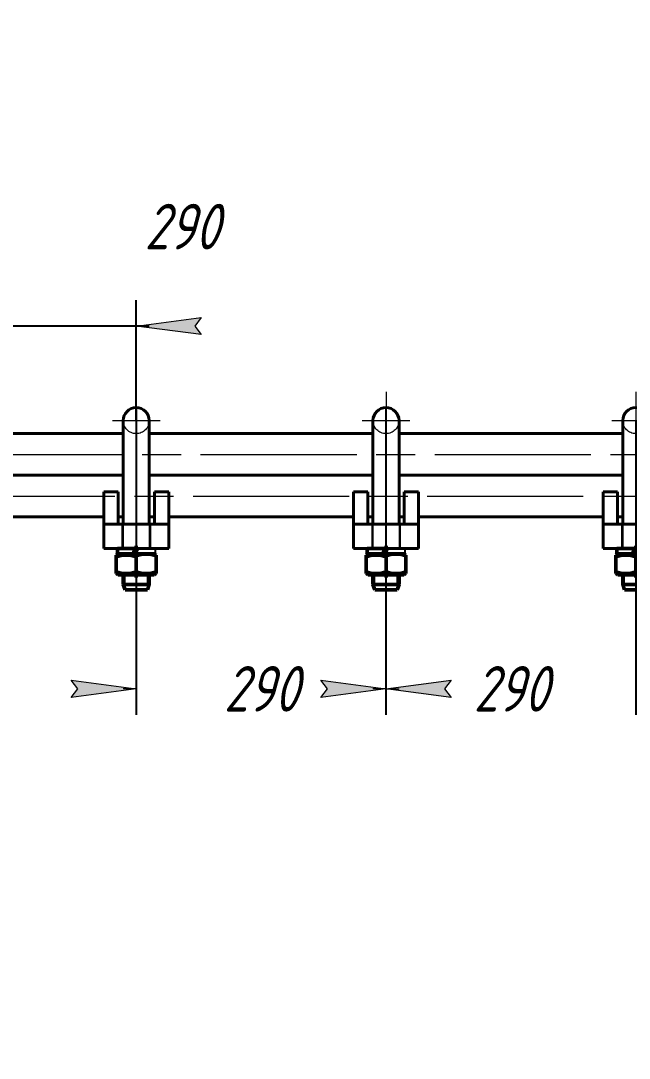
# Model space of a CAD drawing. Header units: millimetres. Extents: x 0 to 841, y 0 to 594.
# Drawn here: x 447.6 to 494.3, y 468.1 to 547.9 of the extents above; entities that cross this region are included whole.
import ezdxf

# ---------------------------------------------------------------- set-up
doc = ezdxf.new("R2010")
doc.units = ezdxf.units.MM
for name, pattern in [('K5LT32794', [7.5, 6, -1.5]), ('K5LT32795', [0]), ('K5LT32796', [18, 12, -1.5, 3, -1.5]), ('K5LT32797', [0]), ('K5LT32798', [0]), ('K5LT32799', [0]), ('K5LT32800', [0]), ('K5LT32801', [9, 6, -0.75, 1.5, -0.75]), ('K5LT32802', [0]), ('K5LT_THIN', [0])]:
    doc.linetypes.add(name, pattern=pattern)
doc.layers.add('Системный слой', color=7, linetype='Continuous')
doc.styles.add('KDIMTEXTSTYLE', font='GOST_AU.SHX', dxfattribs={"width": 0.96, "oblique": 15, "height": 5})
doc.dimstyles.new('KDIMSTYLE (0.07)', dxfattribs={"dimtxt": 5, "dimasz": 1, "dimexe": 2, "dimexo": 0.0625, "dimgap": 1, "dimtad": 1, "dimlfac": 15, "dimtxsty": 'KDIMTEXTSTYLE', "dimsah": 1, "dimcen": 0.09, "dimdle": 1, "dimadec": 0, "dimazin": 0, "dimtfac": 0.667, "dimtmove": 0, "dimatfit": 3, "dimfxl": 1, "dimtvp": 1, "dimtolj": 1, "dimtzin": 0, "dimarcsym": 0})

# ---------------------------------------------------------------- blocks, each defined once
blk = doc.blocks.new('KDIMARROW_01')
at = {"layer": 'Системный слой'}
blk.add_hatch(color=0, dxfattribs=at).paths.add_polyline_path([(0, 0), (-5, 0.658), (-4.5, 0), (-5, -0.658)])
at = {"layer": 'Системный слой', "color": 0, "linetype": 'K5LT_THIN', "lineweight": 18}
for p, q in [((-4.5, 0), (-5, 0.658)), ((-5, 0.658), (0, 0)), ((0, 0), (-5, -0.658)), ((-5, -0.658), (-4.5, 0)), ((0, 0), (-1, 0))]:
    blk.add_line(p, q, dxfattribs=at)
blk = doc.blocks.new('U968')
at = {"layer": 'Системный слой', "color": 7, "linetype": 'K5LT32798', "lineweight": 50}
for p, q in [((454.99, 506.885), (454.99, 507.318)), ((456.353, 507.318), (454.99, 507.318)), ((456.353, 507.318), (456.195, 506.885)), ((456.526, 507.318), (456.368, 506.885)), ((457.89, 506.885), (457.82, 506.885))]:
    blk.add_line(p, q, dxfattribs=at)
at = {"layer": 'Системный слой', "color": 144, "linetype": 'K5LT32801', "lineweight": 50, "true_color": 0x0080a8}
blk.add_line((456.44, 506.685), (456.44, 507.518), dxfattribs=at)
at = {"layer": 'Системный слой', "color": 7, "linetype": 'K5LT32800', "lineweight": 0}
for p, q in [((457.89, 507.318), (456.526, 507.318)), ((455.06, 506.885), (454.99, 506.885))]:
    blk.add_line(p, q, dxfattribs=at)
at = {"layer": 'Системный слой', "color": 7, "linetype": 'K5LT32802', "lineweight": 25}
blk.add_line((457.89, 507.318), (457.89, 506.885), dxfattribs=at)
at = {"layer": 'Системный слой', "color": 253, "linetype": 'K5LT32799', "lineweight": 50, "true_color": 0xadadad}
for p, q in [((456.195, 506.885), (455.06, 506.885)), ((457.82, 506.885), (456.368, 506.885))]:
    blk.add_line(p, q, dxfattribs=at)
blk = doc.blocks.new('U969')
at = {"layer": 'Системный слой', "color": 144, "linetype": 'K5LT32801', "lineweight": 50, "true_color": 0x0080a8}
blk.add_line((456.44, 507.085), (456.44, 505.085), dxfattribs=at)
at = {"layer": 'Системный слой', "color": 7, "linetype": 'K5LT32798', "lineweight": 50}
for p, q in [((455.06, 506.885), (454.906, 506.797)), ((454.906, 506.797), (454.906, 505.374)), ((455.06, 506.885), (457.82, 506.885)), ((456.44, 506.659), (456.44, 505.511)), ((457.82, 506.885), (457.973, 506.797)), ((457.973, 506.797), (457.973, 505.374)), ((454.906, 505.374), (455.06, 505.285)), ((457.82, 505.285), (455.06, 505.285)), ((457.973, 505.374), (457.82, 505.285))]:
    blk.add_line(p, q, dxfattribs=at)
for centre, start, end in [((455.673, 504.586), 69.70545, 110.29455), ((455.673, 507.584), 249.70545, 290.29455), ((457.206, 507.584), 249.70545, 290.29455)]:
    blk.add_arc(centre, 2.21, start, end, dxfattribs=at)
at = {"layer": 'Системный слой', "color": 7, "linetype": 'K5LT32802', "lineweight": 25}
blk.add_arc((457.206, 504.586), 2.21, 69.70545, 110.29455, dxfattribs=at)
blk = doc.blocks.new('U970')
at = {"layer": 'Системный слой', "color": 7, "linetype": 'K5LT32798', "lineweight": 50}
for p, q in [((456.34, 506.785), (456.54, 506.985)), ((456.34, 506.985), (456.54, 506.785))]:
    blk.add_line(p, q, dxfattribs=at)
for radius in [0.1, 0.05]:
    blk.add_circle((456.44, 506.885), radius, dxfattribs=at)
blk = doc.blocks.new('U967')
at = {"layer": 'Системный слой', "color": 144, "linetype": 'K5LT32796', "lineweight": 20, "true_color": 0x007ca5}
for p, q in [((456.44, 519.35), (456.44, 503.708)), ((454.606, 517.132), (458.273, 517.132))]:
    blk.add_line(p, q, dxfattribs=at)
at = {"layer": 'Системный слой', "color": 5, "linetype": 'K5LT32795', "lineweight": 40, "true_color": 0x0000ff}
for p, q in [((455.44, 517.132), (455.44, 509.185)), ((457.44, 517.132), (457.44, 509.185)), ((455.04, 511.652), (453.94, 511.652)), ((453.94, 511.652), (453.94, 507.318)), ((455.04, 509.185), (455.04, 511.652)), ((458.94, 511.652), (457.84, 511.652)), ((457.84, 511.652), (457.84, 509.185)), ((458.94, 507.318), (458.94, 511.652)), ((458.94, 509.185), (453.94, 509.185)), ((453.94, 507.318), (458.94, 507.318))]:
    blk.add_line(p, q, dxfattribs=at)
at = {"layer": 'Системный слой', "color": 6, "linetype": 'K5LT32794', "lineweight": 20, "true_color": 0xff00ff}
for p, q in [((455.34, 509.185), (455.34, 507.318)), ((455.44, 509.185), (455.44, 507.318)), ((457.44, 509.185), (457.44, 507.318)), ((457.54, 509.185), (457.54, 507.318))]:
    blk.add_line(p, q, dxfattribs=at)
at = {"layer": 'Системный слой', "color": 7, "linetype": 'K5LT32798', "lineweight": 50}
for p, q in [((455.44, 505.285), (455.44, 504.529)), ((457.44, 505.285), (457.44, 504.529)), ((455.44, 504.529), (457.44, 504.529)), ((455.44, 504.529), (455.583, 504.132)), ((455.583, 504.132), (457.296, 504.132)), ((457.44, 504.529), (457.296, 504.132))]:
    blk.add_line(p, q, dxfattribs=at)
at = {"layer": 'Системный слой', "color": 94, "linetype": 'K5LT32797', "lineweight": 20, "true_color": 0x00a500}
for p, q in [((455.583, 504.132), (455.583, 505.285)), ((457.296, 504.132), (457.296, 505.285))]:
    blk.add_line(p, q, dxfattribs=at)
at = {"layer": 'Системный слой', "color": 6, "linetype": 'K5LT32794', "lineweight": 20, "true_color": 0xff00ff}
blk.add_circle((456.44, 517.132), 1, dxfattribs=at)
at = {"layer": 'Системный слой', "color": 5, "linetype": 'K5LT32795', "lineweight": 40, "true_color": 0x0000ff}
blk.add_arc((456.44, 517.132), 1, 0, 180, dxfattribs=at)
at = {"layer": 'Системный слой'}
for name in ['U969', 'U968', 'U970']:
    blk.add_blockref(name, (0, 0), dxfattribs=at)
blk = doc.blocks.new('U972')
at = {"layer": 'Системный слой', "color": 7, "linetype": 'K5LT32798', "lineweight": 50}
for p, q in [((474.19, 506.885), (474.19, 507.318)), ((475.553, 507.318), (474.19, 507.318)), ((475.553, 507.318), (475.395, 506.885)), ((475.726, 507.318), (475.568, 506.885)), ((477.09, 506.885), (477.02, 506.885))]:
    blk.add_line(p, q, dxfattribs=at)
at = {"layer": 'Системный слой', "color": 144, "linetype": 'K5LT32801', "lineweight": 50, "true_color": 0x0080a8}
blk.add_line((475.64, 506.685), (475.64, 507.518), dxfattribs=at)
at = {"layer": 'Системный слой', "color": 7, "linetype": 'K5LT32800', "lineweight": 0}
for p, q in [((477.09, 507.318), (475.726, 507.318)), ((474.26, 506.885), (474.19, 506.885))]:
    blk.add_line(p, q, dxfattribs=at)
at = {"layer": 'Системный слой', "color": 7, "linetype": 'K5LT32802', "lineweight": 25}
blk.add_line((477.09, 507.318), (477.09, 506.885), dxfattribs=at)
at = {"layer": 'Системный слой', "color": 253, "linetype": 'K5LT32799', "lineweight": 50, "true_color": 0xadadad}
for p, q in [((475.395, 506.885), (474.26, 506.885)), ((477.02, 506.885), (475.568, 506.885))]:
    blk.add_line(p, q, dxfattribs=at)
blk = doc.blocks.new('U973')
at = {"layer": 'Системный слой', "color": 144, "linetype": 'K5LT32801', "lineweight": 50, "true_color": 0x0080a8}
blk.add_line((475.64, 507.085), (475.64, 505.085), dxfattribs=at)
at = {"layer": 'Системный слой', "color": 7, "linetype": 'K5LT32798', "lineweight": 50}
for p, q in [((474.26, 506.885), (474.106, 506.797)), ((474.106, 506.797), (474.106, 505.374)), ((474.26, 506.885), (477.02, 506.885)), ((475.64, 506.659), (475.64, 505.511)), ((477.02, 506.885), (477.173, 506.797)), ((477.173, 506.797), (477.173, 505.374)), ((474.106, 505.374), (474.26, 505.285)), ((477.02, 505.285), (474.26, 505.285)), ((477.173, 505.374), (477.02, 505.285))]:
    blk.add_line(p, q, dxfattribs=at)
for centre, start, end in [((474.873, 504.586), 69.70545, 110.29455), ((474.873, 507.584), 249.70545, 290.29455), ((476.406, 507.584), 249.70545, 290.29455)]:
    blk.add_arc(centre, 2.21, start, end, dxfattribs=at)
at = {"layer": 'Системный слой', "color": 7, "linetype": 'K5LT32802', "lineweight": 25}
blk.add_arc((476.406, 504.586), 2.21, 69.70545, 110.29455, dxfattribs=at)
blk = doc.blocks.new('U974')
at = {"layer": 'Системный слой', "color": 7, "linetype": 'K5LT32798', "lineweight": 50}
for p, q in [((475.54, 506.785), (475.74, 506.985)), ((475.54, 506.985), (475.74, 506.785))]:
    blk.add_line(p, q, dxfattribs=at)
for radius in [0.1, 0.05]:
    blk.add_circle((475.64, 506.885), radius, dxfattribs=at)
blk = doc.blocks.new('U971')
at = {"layer": 'Системный слой', "color": 144, "linetype": 'K5LT32796', "lineweight": 20, "true_color": 0x007ca5}
for p, q in [((475.64, 519.35), (475.64, 503.708)), ((473.806, 517.132), (477.473, 517.132))]:
    blk.add_line(p, q, dxfattribs=at)
at = {"layer": 'Системный слой', "color": 5, "linetype": 'K5LT32795', "lineweight": 40, "true_color": 0x0000ff}
for p, q in [((474.64, 517.132), (474.64, 509.185)), ((476.64, 517.132), (476.64, 509.185)), ((474.24, 511.652), (473.14, 511.652)), ((473.14, 511.652), (473.14, 507.318)), ((474.24, 509.185), (474.24, 511.652)), ((478.14, 511.652), (477.04, 511.652)), ((477.04, 511.652), (477.04, 509.185)), ((478.14, 507.318), (478.14, 511.652)), ((478.14, 509.185), (473.14, 509.185)), ((473.14, 507.318), (478.14, 507.318))]:
    blk.add_line(p, q, dxfattribs=at)
at = {"layer": 'Системный слой', "color": 6, "linetype": 'K5LT32794', "lineweight": 20, "true_color": 0xff00ff}
for p, q in [((474.54, 509.185), (474.54, 507.318)), ((474.64, 509.185), (474.64, 507.318)), ((476.64, 509.185), (476.64, 507.318)), ((476.74, 509.185), (476.74, 507.318))]:
    blk.add_line(p, q, dxfattribs=at)
at = {"layer": 'Системный слой', "color": 7, "linetype": 'K5LT32798', "lineweight": 50}
for p, q in [((474.64, 505.285), (474.64, 504.529)), ((476.64, 505.285), (476.64, 504.529)), ((474.64, 504.529), (476.64, 504.529)), ((474.64, 504.529), (474.783, 504.132)), ((474.783, 504.132), (476.496, 504.132)), ((476.64, 504.529), (476.496, 504.132))]:
    blk.add_line(p, q, dxfattribs=at)
at = {"layer": 'Системный слой', "color": 94, "linetype": 'K5LT32797', "lineweight": 20, "true_color": 0x00a500}
for p, q in [((474.783, 504.132), (474.783, 505.285)), ((476.496, 504.132), (476.496, 505.285))]:
    blk.add_line(p, q, dxfattribs=at)
at = {"layer": 'Системный слой', "color": 6, "linetype": 'K5LT32794', "lineweight": 20, "true_color": 0xff00ff}
blk.add_circle((475.64, 517.132), 1, dxfattribs=at)
at = {"layer": 'Системный слой', "color": 5, "linetype": 'K5LT32795', "lineweight": 40, "true_color": 0x0000ff}
blk.add_arc((475.64, 517.132), 1, 0, 180, dxfattribs=at)
at = {"layer": 'Системный слой'}
for name in ['U973', 'U972', 'U974']:
    blk.add_blockref(name, (0, 0), dxfattribs=at)
blk = doc.blocks.new('U976')
at = {"layer": 'Системный слой', "color": 7, "linetype": 'K5LT32798', "lineweight": 50}
for p, q in [((493.39, 506.885), (493.39, 507.318)), ((494.753, 507.318), (493.39, 507.318)), ((494.753, 507.318), (494.595, 506.885)), ((494.926, 507.318), (494.768, 506.885)), ((496.29, 506.885), (496.22, 506.885))]:
    blk.add_line(p, q, dxfattribs=at)
at = {"layer": 'Системный слой', "color": 144, "linetype": 'K5LT32801', "lineweight": 50, "true_color": 0x0080a8}
blk.add_line((494.84, 506.685), (494.84, 507.518), dxfattribs=at)
at = {"layer": 'Системный слой', "color": 7, "linetype": 'K5LT32800', "lineweight": 0}
for p, q in [((496.29, 507.318), (494.926, 507.318)), ((493.46, 506.885), (493.39, 506.885))]:
    blk.add_line(p, q, dxfattribs=at)
at = {"layer": 'Системный слой', "color": 7, "linetype": 'K5LT32802', "lineweight": 25}
blk.add_line((496.29, 507.318), (496.29, 506.885), dxfattribs=at)
at = {"layer": 'Системный слой', "color": 253, "linetype": 'K5LT32799', "lineweight": 50, "true_color": 0xadadad}
for p, q in [((494.595, 506.885), (493.46, 506.885)), ((496.22, 506.885), (494.768, 506.885))]:
    blk.add_line(p, q, dxfattribs=at)
blk = doc.blocks.new('U977')
at = {"layer": 'Системный слой', "color": 144, "linetype": 'K5LT32801', "lineweight": 50, "true_color": 0x0080a8}
blk.add_line((494.84, 507.085), (494.84, 505.085), dxfattribs=at)
at = {"layer": 'Системный слой', "color": 7, "linetype": 'K5LT32798', "lineweight": 50}
for p, q in [((493.46, 506.885), (493.306, 506.797)), ((493.306, 506.797), (493.306, 505.374)), ((493.46, 506.885), (496.22, 506.885)), ((494.84, 506.659), (494.84, 505.511)), ((496.22, 506.885), (496.373, 506.797)), ((496.373, 506.797), (496.373, 505.374)), ((493.306, 505.374), (493.46, 505.285)), ((496.22, 505.285), (493.46, 505.285)), ((496.373, 505.374), (496.22, 505.285))]:
    blk.add_line(p, q, dxfattribs=at)
for centre, start, end in [((494.073, 504.586), 69.70545, 110.29455), ((494.073, 507.584), 249.70545, 290.29455), ((495.606, 507.584), 249.70545, 290.29455)]:
    blk.add_arc(centre, 2.21, start, end, dxfattribs=at)
at = {"layer": 'Системный слой', "color": 7, "linetype": 'K5LT32802', "lineweight": 25}
blk.add_arc((495.606, 504.586), 2.21, 69.70545, 110.29455, dxfattribs=at)
blk = doc.blocks.new('U978')
at = {"layer": 'Системный слой', "color": 7, "linetype": 'K5LT32798', "lineweight": 50}
for p, q in [((494.74, 506.785), (494.94, 506.985)), ((494.74, 506.985), (494.94, 506.785))]:
    blk.add_line(p, q, dxfattribs=at)
for radius in [0.1, 0.05]:
    blk.add_circle((494.84, 506.885), radius, dxfattribs=at)
blk = doc.blocks.new('U975')
at = {"layer": 'Системный слой', "color": 144, "linetype": 'K5LT32796', "lineweight": 20, "true_color": 0x007ca5}
for p, q in [((494.84, 519.35), (494.84, 503.708)), ((493.006, 517.132), (496.673, 517.132))]:
    blk.add_line(p, q, dxfattribs=at)
at = {"layer": 'Системный слой', "color": 5, "linetype": 'K5LT32795', "lineweight": 40, "true_color": 0x0000ff}
for p, q in [((493.84, 517.132), (493.84, 509.185)), ((495.84, 517.132), (495.84, 509.185)), ((493.44, 511.652), (492.34, 511.652)), ((492.34, 511.652), (492.34, 507.318)), ((493.44, 509.185), (493.44, 511.652)), ((497.34, 511.652), (496.24, 511.652)), ((496.24, 511.652), (496.24, 509.185)), ((497.34, 507.318), (497.34, 511.652)), ((497.34, 509.185), (492.34, 509.185)), ((492.34, 507.318), (497.34, 507.318))]:
    blk.add_line(p, q, dxfattribs=at)
at = {"layer": 'Системный слой', "color": 6, "linetype": 'K5LT32794', "lineweight": 20, "true_color": 0xff00ff}
for p, q in [((493.74, 509.185), (493.74, 507.318)), ((493.84, 509.185), (493.84, 507.318)), ((495.84, 509.185), (495.84, 507.318)), ((495.94, 509.185), (495.94, 507.318))]:
    blk.add_line(p, q, dxfattribs=at)
at = {"layer": 'Системный слой', "color": 7, "linetype": 'K5LT32798', "lineweight": 50}
for p, q in [((493.84, 505.285), (493.84, 504.529)), ((495.84, 505.285), (495.84, 504.529)), ((493.84, 504.529), (495.84, 504.529)), ((493.84, 504.529), (493.983, 504.132)), ((493.983, 504.132), (495.696, 504.132)), ((495.84, 504.529), (495.696, 504.132))]:
    blk.add_line(p, q, dxfattribs=at)
at = {"layer": 'Системный слой', "color": 94, "linetype": 'K5LT32797', "lineweight": 20, "true_color": 0x00a500}
for p, q in [((493.983, 504.132), (493.983, 505.285)), ((495.696, 504.132), (495.696, 505.285))]:
    blk.add_line(p, q, dxfattribs=at)
at = {"layer": 'Системный слой', "color": 6, "linetype": 'K5LT32794', "lineweight": 20, "true_color": 0xff00ff}
blk.add_circle((494.84, 517.132), 1, dxfattribs=at)
at = {"layer": 'Системный слой', "color": 5, "linetype": 'K5LT32795', "lineweight": 40, "true_color": 0x0000ff}
blk.add_arc((494.84, 517.132), 1, 0, 180, dxfattribs=at)
at = {"layer": 'Системный слой'}
for name in ['U977', 'U976', 'U978']:
    blk.add_blockref(name, (0, 0), dxfattribs=at)

msp = doc.modelspace()

# ---------------------------------------------------------------- linework, layer by layer
at = {"layer": 'Системный слой', "color": 5, "linetype": 'K5LT32795', "lineweight": 40, "true_color": 0x0000ff}
for p, q in [((438.2395, 516.13225), (455.4395, 516.13225)), ((457.4395, 516.13225), (474.6395, 516.13225)), ((476.6395, 516.13225), (493.8395, 516.13225)), ((438.2395, 512.93225), (455.4395, 512.93225)), ((457.4395, 512.93225), (474.6395, 512.93225)), ((476.6395, 512.93225), (493.8395, 512.93225)), ((439.7395, 509.73225), (453.9395, 509.73225)), ((455.0395, 509.73225), (455.4395, 509.73225)), ((457.4395, 509.73225), (457.8395, 509.73225)), ((458.9395, 509.73225), (473.1395, 509.73225)), ((474.2395, 509.73225), (474.6395, 509.73225)), ((476.6395, 509.73225), (477.0395, 509.73225)), ((478.1395, 509.73225), (492.3395, 509.73225)), ((493.4395, 509.73225), (493.8395, 509.73225))]:
    msp.add_line(p, q, dxfattribs=at)
at = {"layer": 'Системный слой', "color": 144, "linetype": 'K5LT32796', "lineweight": 20, "true_color": 0x007ca5}
for p, q in [((425.38969, 514.53225), (553.27841, 514.53225)), ((424.80728, 511.33225), (556.0611, 511.33225))]:
    msp.add_line(p, q, dxfattribs=at)

# ---------------------------------------------------------------- block references
at = {"layer": 'Системный слой'}
for name in ['U967', 'U971', 'U975']:
    msp.add_blockref(name, (0, 0), dxfattribs=at)

# ---------------------------------------------------------------- dimensions: what is measured, and where the dimension line sits
at = {"layer": 'Системный слой', "color": 7}
for base, p1, p2, location, text, override in [((437.2395, 524.39608), (456.4395, 517.13225), (437.2395, 517.13225), (459.9395, 532.04087), '\\H3.5;\\W0.965;\\Q15;\\H3.5;\\W0.965;\\Q15;\\Q15;290', {"dimexo": 0, "dimtoh": 1, "dimblk1": 'KDIMARROW_01', "dimblk2": 'KDIMARROW_01', "dimse1": 0, "dimse2": 0, "dimclrt": 7, "dimtmove": 1, "dimtolj": 1}), ((456.4395, 496.52715), (475.6395, 518.13225), (456.4395, 518.13225), (466.0395, 496.52715), '\\H3.5;\\W0.965;\\Q15;\\H3.5;\\W0.965;\\Q15;\\Q15;290\\H3.5;\\W0.965;\\Q15;\\Q15;', {"dimexo": 0, "dimblk1": 'KDIMARROW_01', "dimblk2": 'KDIMARROW_01', "dimse1": 0, "dimse2": 0, "dimclrt": 7, "dimtolj": 1}), ((475.6395, 496.52715), (494.8395, 517.13225), (475.6395, 517.13225), (485.2395, 496.52715), '\\H3.5;\\W0.965;\\Q15;\\H3.5;\\W0.965;\\Q15;\\Q15;290', {"dimexo": 0, "dimblk1": 'KDIMARROW_01', "dimblk2": 'KDIMARROW_01', "dimse1": 0, "dimse2": 0, "dimclrt": 7, "dimtolj": 1})]:
    msp.add_linear_dim(base=base, p1=p1, p2=p2, location=location, text=text, dimstyle='KDIMSTYLE (0.07)', override=override, dxfattribs=at).render()

doc.saveas('drawing.dxf')
